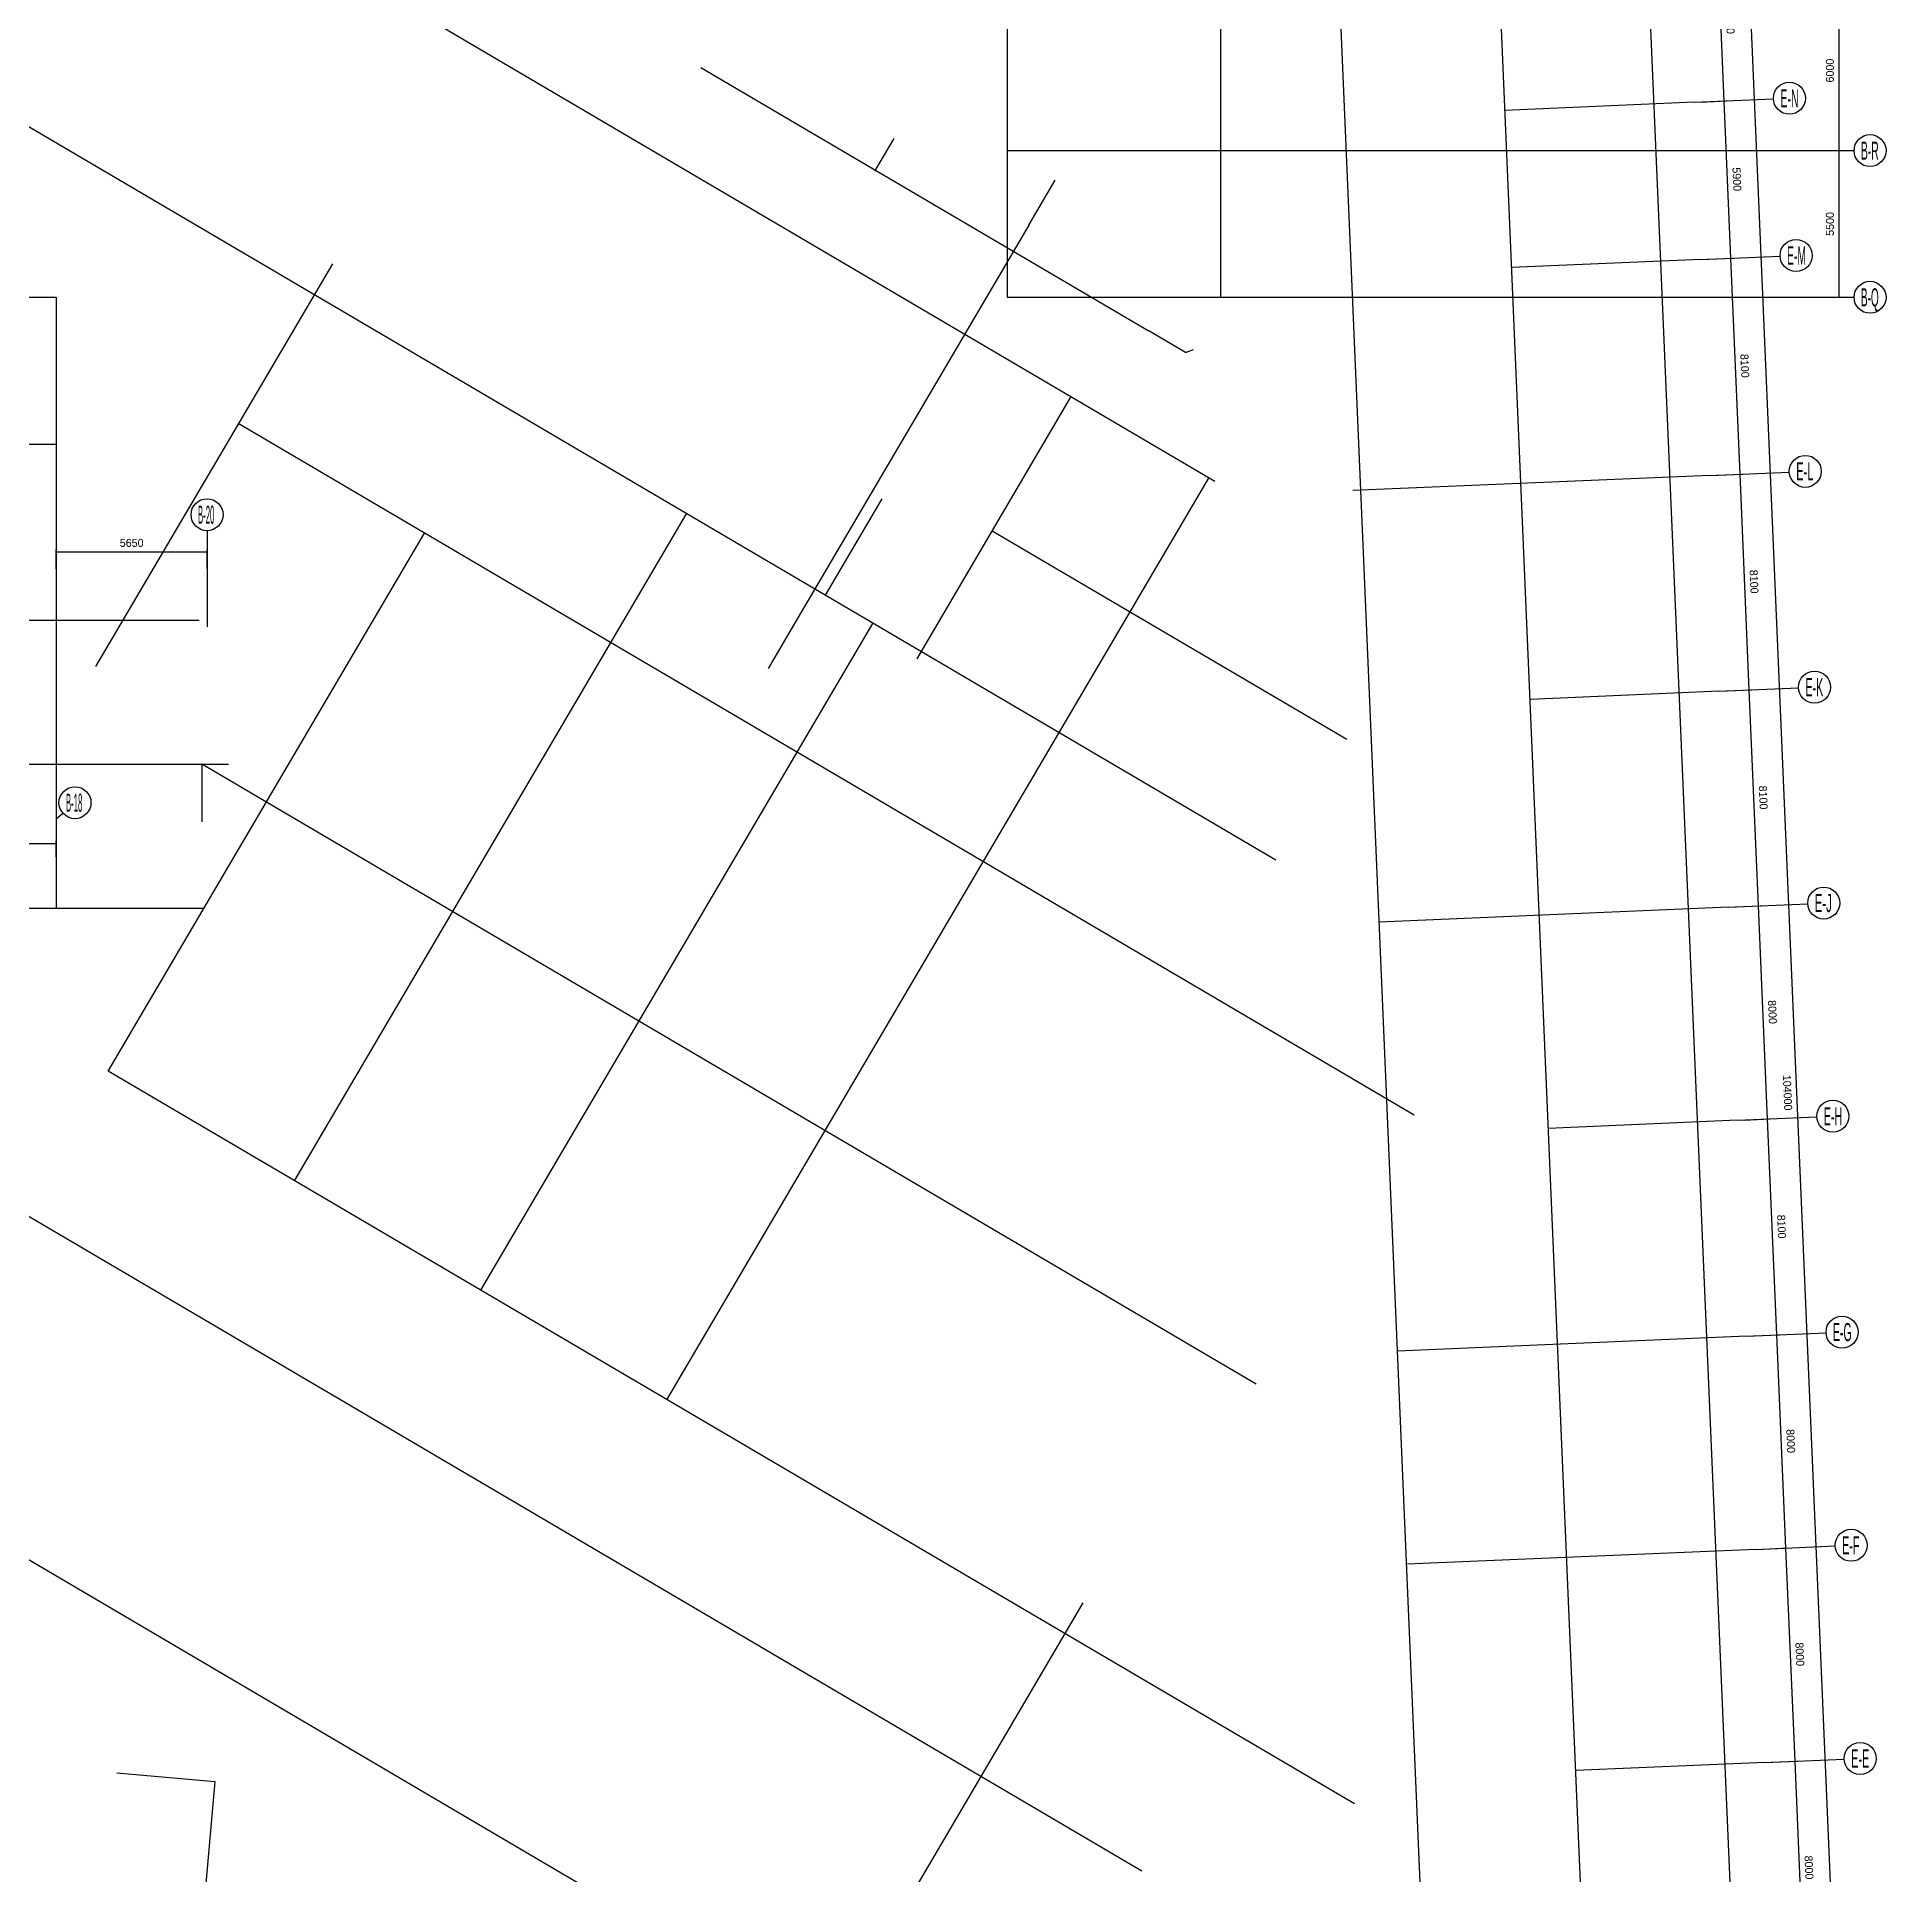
# Model space of a CAD drawing. Extents: x 25452 to 377797, y -68211 to 223293.
# Drawn here: x 153803 to 223124, y 88251 to 157123 of the extents above; entities that cross this region are included whole.
import ezdxf

# ---------------------------------------------------------------- set-up
doc = ezdxf.new("R2010")
doc.units = 0
doc.header["$LTSCALE"] = 100
doc.layers.add('dote', color=253, linetype='Continuous')
doc.layers.add('Z-AXIS', color=3, linetype='Continuous')
doc.styles.add('汉字', font='汉字')
doc.dimstyles.get("Standard").update_dxf_attribs({"dimtxt": 300, "dimasz": 100, "dimexe": 100, "dimexo": 250, "dimgap": 100, "dimtad": 0, "dimtoh": 1, "dimdec": 0, "dimzin": 0, "dimdsep": 46, "dimcen": 0.09, "dimclre": 7, "dimclrt": 7, "dimadec": 3, "dimazin": 0, "dimtfac": 1, "dimtdec": 4, "dimtofl": 0, "dimtmove": 0, "dimatfit": 3, "dimfxl": 1, "dimtolj": 1, "dimtzin": 0, "dimarcsym": 0})

# ---------------------------------------------------------------- blocks, each defined once
blk = doc.blocks.new('*D44')
at = {"layer": 'Z-AXIS', "color": 7, "linetype": 'ByBlock', "lineweight": -2}
for p, q in [((218834, 92440), (219812, 92482)), ((219175, 84447), (220153, 84489))]:
    blk.add_line(p, q, dxfattribs=at)
at = {"layer": 'Z-AXIS', "color": 0, "linetype": 'ByBlock', "lineweight": -2}
blk.add_line((220053, 84485), (219712, 92478), dxfattribs=at)
for points in [[(219712, 92478), (219733, 92378), (219700, 92377)], [(220053, 84485), (220032, 84584), (220066, 84586)]]:
    blk.add_solid(points, dxfattribs=at)
at = {"layer": 'Z-AXIS', "color": 7, "linetype": 'Continuous', "lineweight": -2, "insert": (220233, 88496), "char_height": 300, "width": 780, "attachment_point": 5, "rotation": 272.44399, "style": '汉字'}
blk.add_mtext('8000', dxfattribs=at)
blk = doc.blocks.new('*D89')
at = {"layer": 'Z-AXIS', "color": 7, "linetype": 'ByBlock', "lineweight": -2}
for p, q in [((218493, 100433), (219471, 100475)), ((218834, 92440), (219812, 92482))]:
    blk.add_line(p, q, dxfattribs=at)
at = {"layer": 'Z-AXIS', "color": 0, "linetype": 'ByBlock', "lineweight": -2}
blk.add_line((219712, 92478), (219371, 100470), dxfattribs=at)
for points in [[(219371, 100470), (219392, 100371), (219359, 100370)], [(219712, 92478), (219691, 92577), (219725, 92578)]]:
    blk.add_solid(points, dxfattribs=at)
at = {"layer": 'Z-AXIS', "color": 7, "linetype": 'Continuous', "lineweight": -2, "insert": (219891, 96489), "char_height": 300, "width": 780, "attachment_point": 5, "rotation": 272.44399, "style": '汉字'}
blk.add_mtext('8000', dxfattribs=at)
blk = doc.blocks.new('*D144')
at = {"layer": 'Z-AXIS', "color": 7, "linetype": 'ByBlock', "lineweight": -2}
for p, q in [((218152, 108426), (219130, 108467)), ((218493, 100433), (219471, 100475))]:
    blk.add_line(p, q, dxfattribs=at)
at = {"layer": 'Z-AXIS', "color": 0, "linetype": 'ByBlock', "lineweight": -2}
blk.add_line((219371, 100470), (219030, 108463), dxfattribs=at)
for points in [[(219030, 108463), (219051, 108364), (219018, 108363)], [(219371, 100470), (219350, 100570), (219383, 100571)]]:
    blk.add_solid(points, dxfattribs=at)
at = {"layer": 'Z-AXIS', "color": 7, "linetype": 'Continuous', "lineweight": -2, "insert": (219550, 104482), "char_height": 300, "width": 780, "attachment_point": 5, "rotation": 272.44399, "style": '汉字'}
blk.add_mtext('8000', dxfattribs=at)
blk = doc.blocks.new('*D193')
at = {"layer": 'Z-AXIS', "color": 7, "linetype": 'ByBlock', "lineweight": -2}
for p, q in [((217806, 116518), (218784, 116560)), ((218152, 108426), (219130, 108467))]:
    blk.add_line(p, q, dxfattribs=at)
at = {"layer": 'Z-AXIS', "color": 0, "linetype": 'ByBlock', "lineweight": -2}
blk.add_line((219030, 108463), (218685, 116556), dxfattribs=at)
for points in [[(218685, 116556), (218705, 116457), (218672, 116455)], [(219030, 108463), (219009, 108562), (219042, 108564)]]:
    blk.add_solid(points, dxfattribs=at)
at = {"layer": 'Z-AXIS', "color": 7, "linetype": 'Continuous', "lineweight": -2, "insert": (219207, 112524), "char_height": 300, "width": 775, "attachment_point": 5, "rotation": 272.44399, "style": '汉字'}
blk.add_mtext('8100', dxfattribs=at)
blk = doc.blocks.new('*D49')
at = {"layer": 'Z-AXIS', "color": 7, "linetype": 'ByBlock', "lineweight": -2}
for p, q in [((217465, 124511), (218443, 124553)), ((217806, 116518), (218784, 116560))]:
    blk.add_line(p, q, dxfattribs=at)
at = {"layer": 'Z-AXIS', "color": 0, "linetype": 'ByBlock', "lineweight": -2}
blk.add_line((218685, 116556), (218343, 124548), dxfattribs=at)
for points in [[(218343, 124548), (218364, 124449), (218331, 124448)], [(218685, 116556), (218664, 116655), (218697, 116656)]]:
    blk.add_solid(points, dxfattribs=at)
at = {"layer": 'Z-AXIS', "color": 7, "linetype": 'Continuous', "lineweight": -2, "insert": (218864, 120567), "char_height": 300, "width": 780, "attachment_point": 5, "rotation": 272.44399, "style": '汉字'}
blk.add_mtext('8000', dxfattribs=at)
blk = doc.blocks.new('*D99')
at = {"layer": 'Z-AXIS', "color": 7, "linetype": 'ByBlock', "lineweight": -2}
for p, q in [((217120, 132604), (218098, 132645)), ((217465, 124511), (218443, 124553))]:
    blk.add_line(p, q, dxfattribs=at)
at = {"layer": 'Z-AXIS', "color": 0, "linetype": 'ByBlock', "lineweight": -2}
blk.add_line((218343, 124548), (217998, 132641), dxfattribs=at)
for points in [[(217998, 132641), (218019, 132542), (217986, 132541)], [(218343, 124548), (218323, 124648), (218356, 124649)]]:
    blk.add_solid(points, dxfattribs=at)
at = {"layer": 'Z-AXIS', "color": 7, "linetype": 'Continuous', "lineweight": -2, "insert": (218520, 128610), "char_height": 300, "width": 775, "attachment_point": 5, "rotation": 272.44399, "style": '汉字'}
blk.add_mtext('8100', dxfattribs=at)
blk = doc.blocks.new('*D147')
at = {"layer": 'Z-AXIS', "color": 7, "linetype": 'ByBlock', "lineweight": -2}
for p, q in [((216774, 140696), (217753, 140738)), ((217120, 132604), (218098, 132645))]:
    blk.add_line(p, q, dxfattribs=at)
at = {"layer": 'Z-AXIS', "color": 0, "linetype": 'ByBlock', "lineweight": -2}
blk.add_line((217998, 132641), (217653, 140734), dxfattribs=at)
for points in [[(217653, 140734), (217674, 140635), (217640, 140633)], [(217998, 132641), (217977, 132740), (218010, 132742)]]:
    blk.add_solid(points, dxfattribs=at)
at = {"layer": 'Z-AXIS', "color": 7, "linetype": 'Continuous', "lineweight": -2, "insert": (218175, 136702), "char_height": 300, "width": 775, "attachment_point": 5, "rotation": 272.44399, "style": '汉字'}
blk.add_mtext('8100', dxfattribs=at)
blk = doc.blocks.new('*D202')
at = {"layer": 'Z-AXIS', "color": 7, "linetype": 'ByBlock', "lineweight": -2}
for p, q in [((216429, 148789), (217407, 148831)), ((216774, 140696), (217753, 140738))]:
    blk.add_line(p, q, dxfattribs=at)
at = {"layer": 'Z-AXIS', "color": 0, "linetype": 'ByBlock', "lineweight": -2}
blk.add_line((217653, 140734), (217307, 148826), dxfattribs=at)
for points in [[(217307, 148826), (217328, 148727), (217295, 148726)], [(217653, 140734), (217632, 140833), (217665, 140834)]]:
    blk.add_solid(points, dxfattribs=at)
at = {"layer": 'Z-AXIS', "color": 7, "linetype": 'Continuous', "lineweight": -2, "insert": (217830, 144795), "char_height": 300, "width": 775, "attachment_point": 5, "rotation": 272.44399, "style": '汉字'}
blk.add_mtext('8100', dxfattribs=at)
blk = doc.blocks.new('*D29')
at = {"layer": 'Z-AXIS', "color": 7, "linetype": 'ByBlock', "lineweight": -2}
for p, q in [((216177, 154684), (217156, 154725)), ((216429, 148789), (217407, 148831))]:
    blk.add_line(p, q, dxfattribs=at)
at = {"layer": 'Z-AXIS', "color": 0, "linetype": 'ByBlock', "lineweight": -2}
blk.add_line((217307, 148826), (217056, 154721), dxfattribs=at)
for points in [[(217056, 154721), (217077, 154622), (217043, 154620)], [(217307, 148826), (217286, 148926), (217320, 148927)]]:
    blk.add_solid(points, dxfattribs=at)
at = {"layer": 'Z-AXIS', "color": 7, "linetype": 'Continuous', "lineweight": -2, "insert": (217531, 151789), "char_height": 300, "width": 775, "attachment_point": 5, "rotation": 272.44399, "style": '汉字'}
blk.add_mtext('5900', dxfattribs=at)
blk = doc.blocks.new('*D81')
at = {"layer": 'Z-AXIS', "color": 7, "linetype": 'ByBlock', "lineweight": -2}
for p, q in [((215926, 160578), (216904, 160620)), ((216177, 154684), (217156, 154725))]:
    blk.add_line(p, q, dxfattribs=at)
at = {"layer": 'Z-AXIS', "color": 0, "linetype": 'ByBlock', "lineweight": -2}
blk.add_line((217056, 154721), (216804, 160616), dxfattribs=at)
for points in [[(216804, 160616), (216825, 160516), (216792, 160515)], [(217056, 154721), (217035, 154820), (217068, 154822)]]:
    blk.add_solid(points, dxfattribs=at)
at = {"layer": 'Z-AXIS', "color": 7, "linetype": 'Continuous', "lineweight": -2, "insert": (217280, 157683), "char_height": 300, "width": 775, "attachment_point": 5, "rotation": 272.44399, "style": '汉字'}
blk.add_mtext('5900', dxfattribs=at)
blk = doc.blocks.new('*D177')
at = {"layer": 'Z-AXIS', "color": 7, "linetype": 'ByBlock', "lineweight": -2}
for p, q in [((215580, 168671), (217694, 168761)), ((220015, 64765), (222129, 64856))]:
    blk.add_line(p, q, dxfattribs=at)
at = {"layer": 'Z-AXIS', "color": 0, "linetype": 'ByBlock', "lineweight": -2}
blk.add_line((222029, 64851), (217594, 168757), dxfattribs=at)
for points in [[(217594, 168757), (217615, 168658), (217582, 168656)], [(222029, 64851), (222008, 64951), (222041, 64952)]]:
    blk.add_solid(points, dxfattribs=at)
at = {"layer": 'Z-AXIS', "color": 7, "linetype": 'Continuous', "lineweight": -2, "insert": (219430, 117545), "char_height": 300, "width": 1121.67, "attachment_point": 5, "rotation": 272.44399, "style": '汉字'}
blk.add_mtext('104000', dxfattribs=at)
blk = doc.blocks.new('_AXISO')
blk.add_circle((0, 0), 0.5)
blk = doc.blocks.new('*D21')
at = {"layer": 'Z-AXIS', "color": 7, "linetype": 'ByBlock', "lineweight": -2}
for p, q in [((148928, 126383), (148928, 126984)), ((154528, 126383), (154528, 126984))]:
    blk.add_line(p, q, dxfattribs=at)
at = {"layer": 'Z-AXIS', "color": 0, "linetype": 'ByBlock', "lineweight": -2}
blk.add_line((148928, 126884), (154528, 126884), dxfattribs=at)
for points in [[(148928, 126884), (149028, 126901), (149028, 126868)], [(154528, 126884), (154428, 126868), (154428, 126901)]]:
    blk.add_solid(points, dxfattribs=at)
at = {"layer": 'Z-AXIS', "color": 7, "linetype": 'Continuous', "lineweight": -2, "insert": (151728, 127234), "char_height": 300, "width": 775, "attachment_point": 5, "style": '汉字'}
blk.add_mtext('5600', dxfattribs=at)
blk = doc.blocks.new('*D71')
at = {"layer": 'Z-AXIS', "color": 7, "linetype": 'ByBlock', "lineweight": -2}
for p, q in [((154528, 137179), (154528, 137903)), ((160178, 137179), (160178, 137903))]:
    blk.add_line(p, q, dxfattribs=at)
at = {"layer": 'Z-AXIS', "color": 0, "linetype": 'ByBlock', "lineweight": -2}
blk.add_line((160178, 137803), (154528, 137803), dxfattribs=at)
for points in [[(154528, 137803), (154628, 137819), (154628, 137786)], [(160178, 137803), (160078, 137786), (160078, 137819)]]:
    blk.add_solid(points, dxfattribs=at)
at = {"layer": 'Z-AXIS', "color": 7, "linetype": 'Continuous', "lineweight": -2, "insert": (157353, 138153), "char_height": 300, "width": 775, "attachment_point": 5, "style": '汉字'}
blk.add_mtext('5650', dxfattribs=at)
blk = doc.blocks.new('*D178')
at = {"layer": 'Z-AXIS', "color": 7, "linetype": 'ByBlock', "lineweight": -2}
for p, q in [((220188, 158863), (221472, 158863)), ((220188, 152863), (221472, 152863))]:
    blk.add_line(p, q, dxfattribs=at)
at = {"layer": 'Z-AXIS', "color": 0, "linetype": 'ByBlock', "lineweight": -2}
blk.add_line((221372, 152863), (221372, 158863), dxfattribs=at)
for points in [[(221372, 158863), (221389, 158763), (221355, 158763)], [(221372, 152863), (221355, 152963), (221389, 152963)]]:
    blk.add_solid(points, dxfattribs=at)
at = {"layer": 'Z-AXIS', "color": 7, "linetype": 'Continuous', "lineweight": -2, "insert": (221022, 155863), "char_height": 300, "width": 770, "attachment_point": 5, "rotation": 90, "style": '汉字'}
blk.add_mtext('6000', dxfattribs=at)
blk = doc.blocks.new('*D7')
at = {"layer": 'Z-AXIS', "color": 7, "linetype": 'ByBlock', "lineweight": -2}
for p, q in [((220188, 152863), (221472, 152863)), ((220188, 147363), (221472, 147363))]:
    blk.add_line(p, q, dxfattribs=at)
at = {"layer": 'Z-AXIS', "color": 0, "linetype": 'ByBlock', "lineweight": -2}
blk.add_line((221372, 147363), (221372, 152863), dxfattribs=at)
for points in [[(221372, 152863), (221389, 152763), (221355, 152763)], [(221372, 147363), (221355, 147463), (221389, 147463)]]:
    blk.add_solid(points, dxfattribs=at)
at = {"layer": 'Z-AXIS', "color": 7, "linetype": 'Continuous', "lineweight": -2, "insert": (221022, 150113), "char_height": 300, "width": 780, "attachment_point": 5, "rotation": 90, "style": '汉字'}
blk.add_mtext('5500', dxfattribs=at)

msp = doc.modelspace()

# ---------------------------------------------------------------- linework, layer by layer
at = {"layer": 'dote'}
for p, q in [((190177.6, 218687.9), (190177.6, 147362.7)), ((198177.6, 218687.9), (198177.6, 147362.7)), ((218317.3, 63509), (213521.9, 175862.7)), ((145657.1, 171228.2), (197960.8, 140474.7)), ((206727.9, 63014.3), (202122.2, 170922.3)), ((212722.4, 63270.2), (208116.8, 171178.2)), ((200243.4, 126256.1), (135433.8, 164362.7)), ((178687.3, 155983.3), (195463.6, 146119.2)), ((215927.7, 154672.9), (208834.2, 154370.1)), ((185213.4, 152088.1), (185939.4, 153323)), ((190177.6, 152862.7), (219938.2, 152862.7)), ((190984.9, 150066.3), (182202.1, 135129.1)), ((164876.2, 148623.1), (155999.5, 133526.1)), ((216179.3, 148778.2), (209085.8, 148475.5)), ((88177.6, 147362.7), (154527.6, 147362.7)), ((154527.6, 147362.7), (154527.6, 124462.7)), ((190177.6, 147362.7), (219938.2, 147362.7)), ((186794.9, 133815.4), (192573.1, 143642.6)), ((205439.6, 116704.5), (161351, 142627.7)), ((94177.6, 141862.7), (154527.6, 141862.7)), ((177420.4, 106034), (197745.3, 140601.5)), ((216524.7, 140685.6), (203136.9, 140114.2)), ((185476.8, 139810.7), (183348, 136190.2)), ((163455.5, 114245.1), (178154.3, 139244)), ((156473, 118350.6), (168333.4, 138522.1)), ((202904.4, 130781.7), (189608, 138599.7)), ((160177.6, 136928.9), (160177.6, 135012.7)), ((46449, 135262.7), (159877.6, 135262.7)), ((170437.9, 110139.6), (185136.7, 135138.4)), ((216870.1, 132593), (209776.6, 132290.2)), ((46665.7, 129862.7), (160983.1, 129862.7)), ((199509.4, 106618.7), (159977.4, 129862.7)), ((159977.4, 129862.7), (159977.4, 127700)), ((46882.5, 124462.7), (160066.8, 124462.7)), ((217215.5, 124500.3), (204127.4, 123941.7)), ((203195.1, 90879), (156473, 118350.6)), ((145533.4, 117590.6), (195225.2, 88372.8)), ((217556.7, 116507.6), (210463.1, 116204.9)), ((217902.1, 108415), (204814, 107856.4)), ((139907.3, 108022), (184810.6, 81619.8)), ((218243.2, 100422.3), (205155.1, 99863.7)), ((193008.8, 98413.8), (182708.9, 80896.4)), ((218584.3, 92429.5), (211490.8, 92126.8)), ((160468.3, 91713.3), (154484.6, 24246.7)), ((156801.9, 92038.5), (160468.3, 91713.3))]:
    msp.add_line(p, q, dxfattribs=at)
at = {"layer": 'Z-AXIS'}
for p, q in [((215927.7, 154672.9), (218900.4, 154799.8)), ((219938.2, 152862.7), (221923.7, 152862.7)), ((190984.9, 150066.3), (191975.5, 151751.1)), ((216179.3, 148778.2), (219152, 148905.1)), ((219938.2, 147362.7), (221923.7, 147362.7)), ((196856.8, 145300.1), (195463.6, 146119.2)), ((196856.8, 145300.1), (197161.3, 145404.6)), ((216524.7, 140685.6), (219497.4, 140812.5)), ((160177.6, 138612.3), (160177.6, 136928.9)), ((182202.1, 135129.1), (181211.5, 133444.3)), ((216870.1, 132593), (219842.8, 132719.9)), ((154527.6, 127816.1), (154772.1, 128025.6)), ((154527.6, 127816.1), (154527.6, 126132.6)), ((217215.5, 124500.3), (220188.2, 124627.2)), ((217556.7, 116507.6), (220529.4, 116634.5)), ((217902.1, 108415), (220874.8, 108541.9)), ((218243.2, 100422.3), (221215.9, 100549.2)), ((218584.3, 92429.5), (221557.1, 92556.4))]:
    msp.add_line(p, q, dxfattribs=at)

# ---------------------------------------------------------------- block references
ref = msp.add_blockref('_AXISO', (219499.9, 154825.3), dxfattribs=dict(at, xscale=1199.999999999997, yscale=1200, rotation=359.9996457873818))
ref.add_attrib('A', 'E-N', (219160.5, 154485.9), dxfattribs={"height": 678.82, "style": '汉字', "width": 0.440678})
ref = msp.add_blockref('_AXISO', (222523.7, 152862.7), dxfattribs=dict(at, xscale=1199.999999999997, yscale=1200, rotation=359.9996457873846))
ref.add_attrib('A', 'B-R', (222184.2, 152523.3), dxfattribs={"height": 678.82, "style": '汉字', "width": 0.42623})
ref = msp.add_blockref('_AXISO', (219751.5, 148930.7), dxfattribs=dict(at, xscale=1199.999999999997, yscale=1200, rotation=359.9996457873818))
ref.add_attrib('A', 'E-M', (219412.1, 148591.3), dxfattribs={"height": 678.82, "style": '汉字', "width": 0.42623})
ref = msp.add_blockref('_AXISO', (222523.7, 147362.7), dxfattribs=dict(at, xscale=1199.999999999997, yscale=1200, rotation=359.9996457873846))
ref.add_attrib('A', 'B-Q', (222184.2, 147023.3), dxfattribs={"height": 678.82, "style": '汉字', "width": 0.412698})
ref = msp.add_blockref('_AXISO', (220096.9, 140838.1), dxfattribs=dict(at, xscale=1199.999999999997, yscale=1200, rotation=359.9996457873818))
ref.add_attrib('A', 'E-L', (219757.5, 140498.7), dxfattribs={"height": 678.82, "style": '汉字', "width": 0.45614})
ref = msp.add_blockref('_AXISO', (160177.6, 139212.3), dxfattribs=dict(at, xscale=1199.999999999997, yscale=1200, rotation=359.9996457873846))
ref.add_attrib('A', 'B-20', (159838.2, 138872.9), dxfattribs={"height": 678.82, "style": '汉字', "width": 0.320988})
ref = msp.add_blockref('_AXISO', (220442.3, 132745.4), dxfattribs=dict(at, xscale=1199.999999999997, yscale=1200, rotation=359.9996457873818))
ref.add_attrib('A', 'E-K', (220102.9, 132406), dxfattribs={"height": 678.82, "style": '汉字', "width": 0.440678})
ref = msp.add_blockref('_AXISO', (155227.6, 128416.1), dxfattribs=dict(at, xscale=1199.999999999997, yscale=1200, rotation=359.9996457873846))
ref.add_attrib('A', 'B-18', (154888.2, 128076.7), dxfattribs={"height": 678.82, "style": '汉字', "width": 0.320988})
ref = msp.add_blockref('_AXISO', (220787.7, 124652.8), dxfattribs=dict(at, xscale=1199.999999999997, yscale=1200, rotation=359.9996457873818))
ref.add_attrib('A', 'E-J', (220448.3, 124313.4), dxfattribs={"height": 678.82, "style": '汉字', "width": 0.472727})
ref = msp.add_blockref('_AXISO', (221128.8, 116660.1), dxfattribs=dict(at, xscale=1199.999999999997, yscale=1200, rotation=359.9996457873818))
ref.add_attrib('A', 'E-H', (220789.4, 116320.7), dxfattribs={"height": 678.82, "style": '汉字', "width": 0.440678})
ref = msp.add_blockref('_AXISO', (221474.2, 108567.5), dxfattribs=dict(at, xscale=1199.999999999997, yscale=1200, rotation=359.9996457873818))
ref.add_attrib('A', 'E-G', (221134.8, 108228.1), dxfattribs={"height": 678.82, "style": '汉字', "width": 0.433333})
ref = msp.add_blockref('_AXISO', (221815.4, 100574.7), dxfattribs=dict(at, xscale=1199.999999999997, yscale=1200, rotation=359.9996457873818))
ref.add_attrib('A', 'E-F', (221476, 100235.3), dxfattribs={"height": 678.82, "style": '汉字', "width": 0.448276})
ref = msp.add_blockref('_AXISO', (222156.5, 92582), dxfattribs=dict(at, xscale=1199.999999999997, yscale=1200, rotation=359.9996457873818))
ref.add_attrib('A', 'E-E', (221817.1, 92242.6), dxfattribs={"height": 678.82, "style": '汉字', "width": 0.448276})

# ---------------------------------------------------------------- dimensions: what is measured, and where the dimension line sits
for base, p1, p2, angle, picture, middle in [((217594.2, 168756.8), (219765.5, 64754.7), (215330.7, 168660.1), 92.443985, '*D177', (219429.7, 117544.7)), ((216804, 160615.7), (215927.7, 154672.9), (215676.1, 160567.5), 92.443985, '*D81', (217279.5, 157683.3)), ((221372.1, 158862.7), (219938.2, 152862.7), (219938.2, 158862.7), 90, '*D178', (221022.1, 155862.7)), ((217055.6, 154721), (216179.3, 148778.2), (215927.7, 154672.9), 92.443985, '*D29', (217531.1, 151788.6)), ((221372.1, 152862.7), (219938.2, 147362.7), (219938.2, 152862.7), 90, '*D7', (221022.1, 150112.7)), ((217307.2, 148826.4), (216524.7, 140685.6), (216179.3, 148778.2), 92.443985, '*D202', (217829.6, 144795)), ((217652.6, 140733.8), (216870.1, 132593), (216524.7, 140685.6), 92.443985, '*D147', (218175, 136702.4)), ((217998, 132641.1), (217215.5, 124500.3), (216870.1, 132593), 92.443985, '*D99', (218520.4, 128609.7)), ((218343.4, 124548.5), (217556.7, 116507.6), (217215.5, 124500.3), 92.443985, '*D49', (218863.7, 120567.1)), ((218684.6, 116555.8), (217902.1, 108415), (217556.7, 116507.6), 92.443985, '*D193', (219207, 112524.4)), ((219030, 108463.1), (218243.2, 100422.3), (217902.1, 108415), 92.443985, '*D144', (219550.2, 104481.7)), ((219371.1, 100470.4), (218584.3, 92429.5), (218243.2, 100422.3), 92.443985, '*D89', (219891.4, 96489)), ((219712.3, 92477.7), (218925.5, 84436.8), (218584.3, 92429.5), 92.443985, '*D44', (220232.5, 88496.3))]:
    dim = msp.add_linear_dim(base=base, p1=p1, p2=p2, angle=angle, dimstyle='Standard', dxfattribs=at)
    dim.commit()
    dim.dimension.update_dxf_attribs({"geometry": picture, "text_midpoint": middle})
for base, p1, p2, picture, middle in [((154527.6, 137802.7), (160177.6, 136928.9), (154527.6, 136928.9), '*D71', (157352.6, 138152.7)), ((154527.6, 126884.4), (148927.6, 126132.6), (154527.6, 126132.6), '*D21', (151727.6, 127234.4))]:
    dim = msp.add_linear_dim(base=base, p1=p1, p2=p2, dimstyle='Standard', dxfattribs=at)
    dim.commit()
    dim.dimension.update_dxf_attribs({"geometry": picture, "text_midpoint": middle})

doc.saveas('drawing.dxf')
